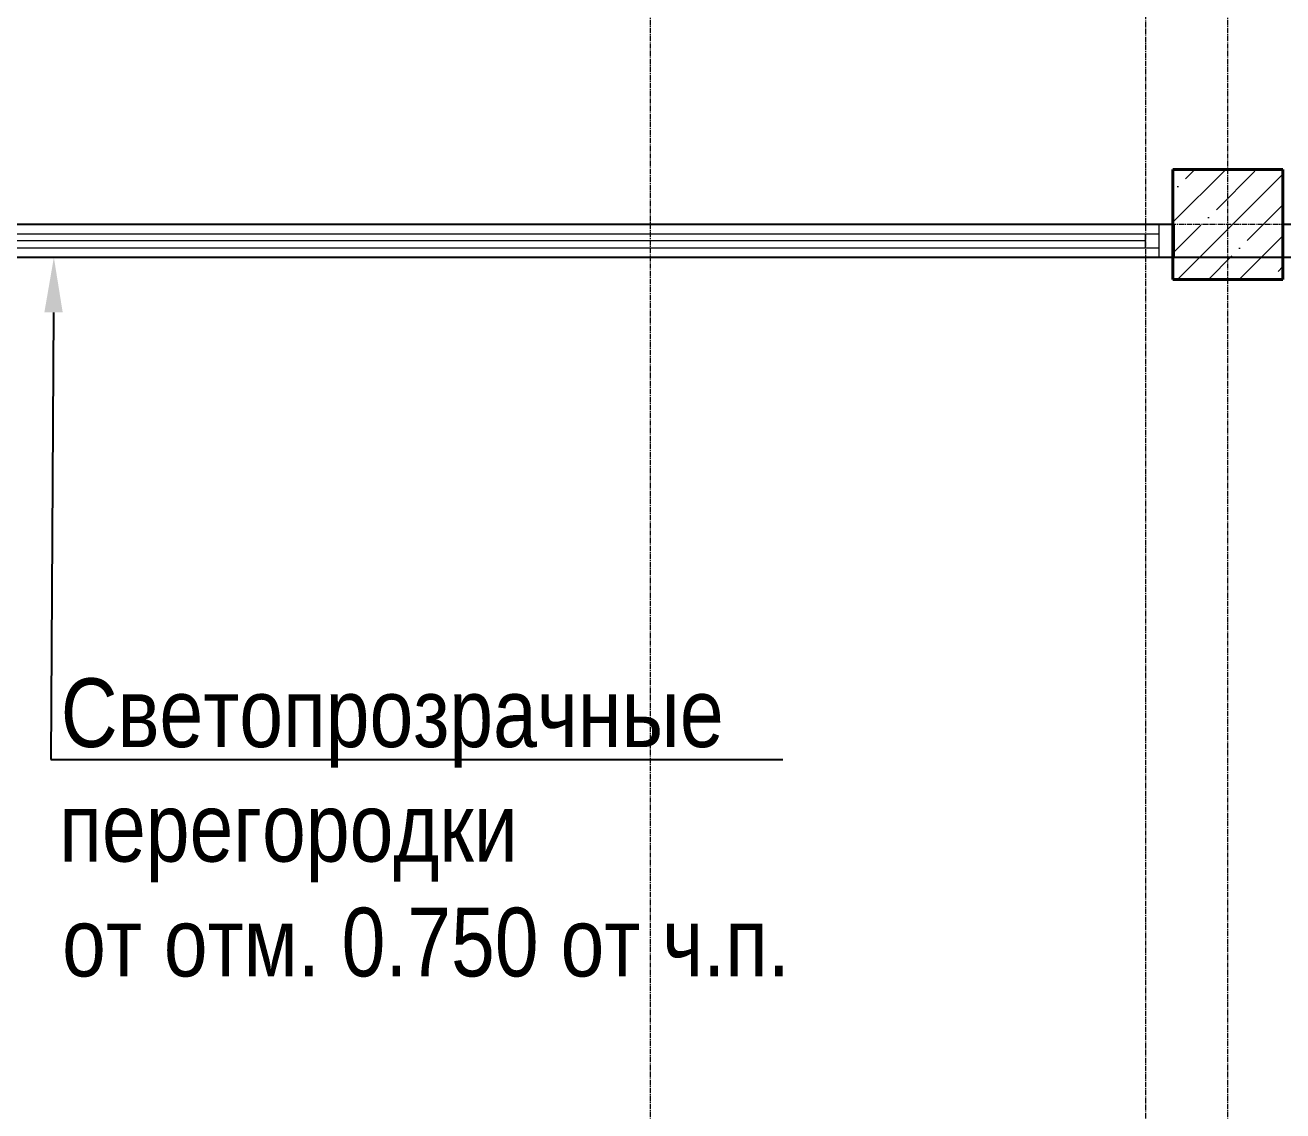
# Model space of a CAD drawing. Header units: millimetres. Extents: x -231292 to 573618, y -153144 to 564035.
# Drawn here: x 10809 to 15383, y -83370 to -79420 of the extents above; entities that cross this region are included whole.
import ezdxf

# ---------------------------------------------------------------- set-up
doc = ezdxf.new("R2010")
doc.units = ezdxf.units.MM
doc.linetypes.add('CENTER2', pattern=[28.575, 19.05, -3.175, 3.175, -3.175])
doc.linetypes.add('HIDDEN2', pattern=[4.7625, 3.175, -1.5875])
doc.layers.get('0').update_dxf_attribs({"color": 250})
for name, color, linetype, lineweight in [('АР_Колонны', 250, 'Continuous', 35), ('АР_Окна', 250, 'Continuous', 5), ('АР_Стены ЖБ', 250, 'Continuous', 35), ('АР_Стены кирпич', 250, 'Continuous', 20), ('АР_Штриховка', 250, 'Continuous', 0), ('РД_Оси_100', 250, 'Continuous', 0), ('РД_проем_инж перемыч_фахверк', 250, 'Continuous', 18)]:
    doc.layers.add(name, color=color, linetype=linetype, lineweight=lineweight)
doc.layers.add('РД_Витраж_вн', color=250, linetype='Continuous')
doc.layers.add('РД_Проем', color=250, linetype='Continuous', lineweight=0, plot=False)
doc.styles.add('style1', font='ARIALN.TTF')

# ---------------------------------------------------------------- blocks, each defined once
blk = doc.blocks.new('оси_рен')
at = {"layer": 'РД_Оси_100', "color": 251, "linetype": 'CENTER2', "true_color": 0x636466}
for p, q in [((1199852.916, 135558.25), (1199852.916, 223268.25)), ((1241712.916, 204613.25), (1189697.958, 204613.25))]:
    blk.add_line(p, q, dxfattribs=at)
for points in [[(1201652.916, 223268.25), (1201652.916, 135558.25)], [(1201952.916, 135558.25), (1201952.916, 223268.25)]]:
    blk.add_lwpolyline(points, dxfattribs=at)

msp = doc.modelspace()

# ---------------------------------------------------------------- hatches: boundary and pattern name
at = {"layer": 'АР_Штриховка', "linetype": 'Continuous', "lineweight": 5, "true_color": 0x000000}
h = msp.add_hatch(dxfattribs=at)
h.set_pattern_fill('ANSI35', color=18, scale=25, style=0)
h.set_pattern_definition([(45, (8883.46, -162345.28), (-112.2532, 112.2532), []), (45, (8995.71, -162345.28), (-112.2532, 112.2532), [198.4375, -39.6875, 0, -39.6875])])
h.paths.add_polyline_path([(14983.458, -80345.283), (15383.458, -80345.283), (15383.458, -79945.283), (14983.458, -79945.283)], flags=0)
at = {"layer": 'АР_Штриховка', "linetype": 'Continuous', "lineweight": 0, "true_color": 0x000000}
h = msp.add_hatch(dxfattribs=at)
h.set_pattern_fill('ANSI32', color=18, scale=25, style=0)
h.set_pattern_definition([(45, (8883.46, -162345.28), (-168.3798, 168.3798), []), (45, (8995.7, -162345.28), (-168.3798, 168.3798), [])])
h.paths.add_polyline_path([(14988.458, -80265.283), (14988.458, -80145.283), (14983.458, -80145.283), (14983.458, -80265.283)], flags=0)

# ---------------------------------------------------------------- linework, layer by layer
at = {"lineweight": -3}
msp.add_lwpolyline([(21283.458, -80265.283), (8983.458, -80265.283), (8983.458, -98050.283), (21283.458, -98050.283)], close=True, dxfattribs=at)
at = {"layer": 'АР_Колонны', "color": 18, "linetype": 'HIDDEN2', "lineweight": 25, "true_color": 0x000000}
for p, q in [((14983.458, -79945.283), (15383.458, -79945.283)), ((14983.458, -80345.283), (14983.458, -79945.283)), ((15383.458, -79945.283), (15383.458, -80345.283)), ((15383.458, -80345.283), (14983.458, -80345.283))]:
    msp.add_line(p, q, dxfattribs=at)
at = {"layer": 'АР_Колонны', "color": 18, "linetype": 'Continuous', "lineweight": 30, "true_color": 0x000000}
for p, q in [((15383.458, -79945.283), (14983.458, -79945.283)), ((14983.458, -79945.283), (14983.458, -80345.283)), ((15383.458, -80345.283), (15383.458, -79945.283)), ((14983.458, -80345.283), (15383.458, -80345.283))]:
    msp.add_line(p, q, dxfattribs=at)
at = {"layer": 'АР_Окна', "color": 18, "linetype": 'Continuous', "lineweight": 5, "true_color": 0x000000}
for p, q in [((14983.458, -80145.283), (9283.458, -80145.283)), ((14883.458, -80230.283), (14883.458, -80180.283)), ((14883.458, -80205.283), (9383.458, -80205.283)), ((14983.458, -80265.283), (9283.458, -80265.283))]:
    msp.add_line(p, q, dxfattribs=at)
at = {"layer": 'АР_Окна', "color": 18, "linetype": 'ByBlock', "lineweight": -2, "true_color": 0x000000}
for p, q in [((10911.799, -80465.279), (10901.945, -82092.373)), ((10901.945, -82092.373), (13565.178, -82092.373))]:
    msp.add_line(p, q, dxfattribs=at)
at = {"layer": 'АР_Окна', "color": 18, "linetype": 'Continuous', "lineweight": 5, "true_color": 0x000000}
for points in [[(14933.458, -80145.283), (14983.458, -80145.283), (14983.458, -80265.283), (14933.458, -80265.283)], [(14933.458, -80230.283), (14933.458, -80180.283), (9333.458, -80180.283), (9333.458, -80230.283)]]:
    msp.add_lwpolyline(points, close=True, dxfattribs=at)
at = {"layer": 'АР_Окна', "color": 18, "lineweight": 5, "true_color": 0x000000}
msp.add_solid([(10878.466, -80465.077), (10913.01, -80265.283), (10945.132, -80465.481)], dxfattribs=at)
at = {"layer": 'АР_Стены ЖБ', "color": 18, "linetype": 'Continuous', "lineweight": 40, "true_color": 0x000000}
for p, q in [((15383.458, -79945.283), (14983.458, -79945.283)), ((14983.458, -79945.283), (14983.458, -80345.283)), ((15383.458, -80345.283), (15383.458, -79945.283)), ((14983.458, -80345.283), (15383.458, -80345.283))]:
    msp.add_line(p, q, dxfattribs=at)
at = {"layer": 'АР_Стены кирпич', "color": 18, "linetype": 'Continuous', "lineweight": 25, "true_color": 0x000000}
for p, q in [((14988.458, -80145.283), (14983.458, -80145.283)), ((14983.458, -80145.283), (14983.458, -80265.283)), ((14988.458, -80265.283), (14988.458, -80145.283)), ((14983.458, -80265.283), (14988.458, -80265.283))]:
    msp.add_line(p, q, dxfattribs=at)
at = {"layer": 'РД_Витраж_вн', "color": 18, "linetype": 'Continuous', "lineweight": 25, "true_color": 0x000000}
for p, q in [((14983.458, -80145.283), (9283.458, -80145.283)), ((18483.458, -80145.283), (15383.458, -80145.283)), ((14983.458, -80265.283), (9283.458, -80265.283)), ((18483.458, -80265.283), (15383.458, -80265.283))]:
    msp.add_line(p, q, dxfattribs=at)
at = {"layer": 'РД_Проем', "color": 18, "linetype": 'Continuous', "lineweight": 0, "true_color": 0x000000}
for p, q in [((14983.458, -80145.283), (9283.458, -80145.283)), ((18483.458, -80145.283), (15383.458, -80145.283)), ((14983.458, -80265.283), (9283.458, -80265.283)), ((18483.458, -80265.283), (15383.458, -80265.283))]:
    msp.add_line(p, q, dxfattribs=at)
at = {"layer": 'РД_проем_инж перемыч_фахверк', "color": 18, "linetype": 'Continuous', "lineweight": 18, "true_color": 0x000000}
for p, q in [((9283.458, -80145.283), (14983.458, -80145.283)), ((9283.458, -80265.283), (14983.458, -80265.283))]:
    msp.add_line(p, q, dxfattribs=at)

# ---------------------------------------------------------------- block references
at = {"rotation": 359.999868838025}
msp.add_blockref('оси_рен', (-1186769.82, -284755.728), dxfattribs=at)

# ---------------------------------------------------------------- texts
at = {"layer": 'АР_Окна', "color": 18, "lineweight": 50, "true_color": 0x000000, "style": 'style1'}
for s, p in [('Светопрозрачные', (10938.302, -82046.806)), ('перегородки', (10932.845, -82463.473)), ('. 0.750 ', (11800.342, -82881.163)), ('от отм', (10942.907, -82881.163)), ('от ч', (12756.004, -82881.163)), ('п', (13354.912, -82881.163)), ('.', (13275.274, -82881.163)), ('.', (13510.096, -82881.163))]:
    msp.add_text(s, height=250, rotation=0.000001, dxfattribs=at).set_placement(p)

doc.saveas('drawing.dxf')
